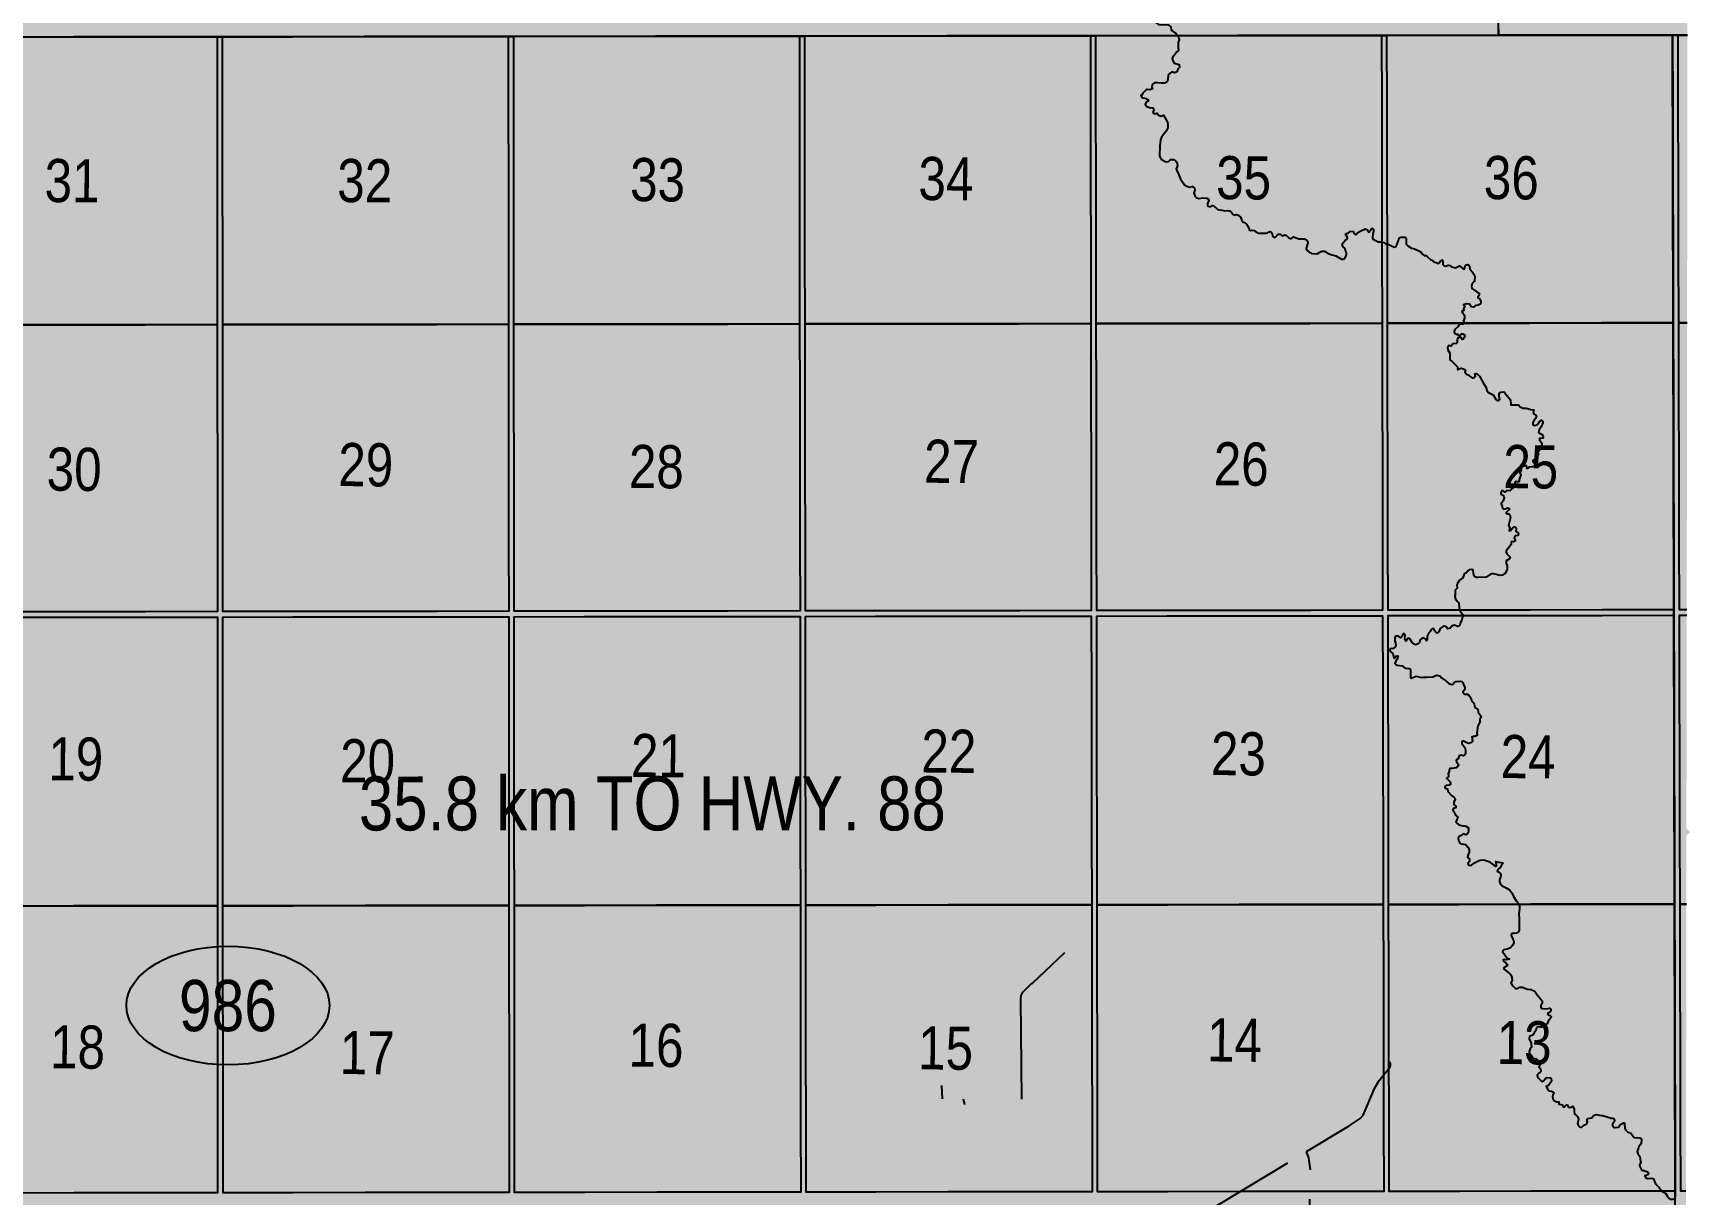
# Model space of a CAD drawing. Extents: x 570482 to 581403, y 6264409 to 6273171.
# Drawn here: x 570864.8 to 571172.3, y 6270563.6 to 6270778.9 of the extents above; entities that cross this region are included whole.
import ezdxf
from ezdxf.enums import TextEntityAlignment as Align

# ---------------------------------------------------------------- set-up
doc = ezdxf.new("R2010")
doc.units = 0
doc.header["$LTSCALE"] = 5
doc.linetypes.add('DASHED2', pattern=[9.525, 6.35, -3.175])
for name, color, linetype in [('P-WORKAREA', 113, 'Continuous'), ('RoadSeg', 57, 'DASHED2'), ('ROUTE-MAP-HWY', 2, 'Continuous'), ('ROUTE-MAP-LABELS', 210, 'Continuous'), ('T-WATER', 160, 'Continuous'), ('Townships', 57, 'Continuous')]:
    doc.layers.add(name, color=color, linetype=linetype)
doc.layers.add('ROUTE-MAP-BACKGROUND-H', color=7, linetype='Continuous', true_color=0xf0ebff)
doc.layers.add('Sections', color=7, linetype='Continuous', true_color=0x13f661)
doc.styles.add('120', font='ARIALN.TTF', dxfattribs={"height": 13})
doc.styles.add('80', font='ARIALN.TTF', dxfattribs={"height": 10})
doc.styles.add('80A', font='ARIALN.TTF', dxfattribs={"height": 10})

# ---------------------------------------------------------------- blocks, each defined once
blk = doc.blocks.new('hwy_sec')
h = blk.add_hatch(color=255)
edge = h.paths.add_edge_path()
edge.add_ellipse((-0.7, -0.79), major_axis=(18.84, 0), ratio=0.584608, start_angle=0, end_angle=360)
at = {"color": 3}
blk.add_ellipse((-0.7, -0.79), major_axis=(18.84, 0), ratio=0.584608, dxfattribs=at)
at = {"color": 240, "style": '80A'}
blk.add_attdef('SEC', text='', height=9.5, dxfattribs=at).set_placement((-0.7, -0.79), align=Align.MIDDLE_CENTER)
blk = doc.blocks.new('*U90')
h = blk.add_hatch(color=255)
edge = h.paths.add_edge_path()
edge.add_line((-51.5, -11.5), (51.5, -11.5))
edge.add_arc((51.5, -5.5), 6, 270, 360)
edge.add_line((57.5, -5.5), (57.5, 4))
edge.add_arc((51.5, 4), 6, 0, 90)
edge.add_line((51.5, 10), (-51.5, 10))
edge.add_arc((-51.5, 4), 6, 90, 180)
edge.add_line((-57.5, 4), (-57.5, -5.5))
edge.add_arc((-51.5, -5.5), 6, 180, 270)
at = {"color": 210, "flags": 128}
blk.add_lwpolyline([(-51.5, -11.5, 3, 3, 0), (51.5, -11.5, 3, 3, 0.414214), (57.5, -5.5, 3, 3, 0), (57.5, 4, 3, 0, 0.414214), (51.5, 10, 0, 0, 0), (-51.5, 10, 0, 0, 0.414214), (-57.5, 4, 0, 0, 0), (-57.5, -5.5, 0, 3, 0.414214)], format="xyseb", close=True, dxfattribs=at)
for points in [[(-147.96, -37.84, 0, 7.5, 0), (0, 0, 0, 0, 0)], [(180.7, -3.33, 0, 7.5, 0), (0, 0, 0, 0, 0)]]:
    blk.add_lwpolyline(points, format="xyseb", dxfattribs=at)
at = {"color": 210, "style": '80'}
blk.add_attdef('ENTER_TEXT_001', (-35.99, -5), '', height=10, dxfattribs=at)

msp = doc.modelspace()

# ---------------------------------------------------------------- hatches: boundary and pattern name
at = {"layer": 'ROUTE-MAP-BACKGROUND-H'}
h = msp.add_hatch(color=256, dxfattribs=at)
h.dxf.hatch_style = 1
h.paths.add_polyline_path([(571171.112, 6270453.937), (571171.532, 6270781.165), (571139.113, 6270781.063), (571139.013, 6270832.812), (571138.478, 6271104.55), (570482.402, 6271104.607), (570481.546, 6270777.122), (570519.672, 6270776.969), (570518.91, 6270453.936), (570899.088, 6270453.629), (571061.346, 6270453.809)])

# ---------------------------------------------------------------- linework, layer by layer
at = {"layer": 'RoadSeg'}
for p, q in [((571033.409, 6270581.331), (571033.286, 6270583.837)), ((571037.588, 6270580.241), (571037.321, 6270581.328)), ((571070.229, 6270553.128), (571100.875, 6270571.603))]:
    msp.add_line(p, q, dxfattribs=at)
for points in [[(571048.12, 6270581.312), (571047.921, 6270599.908), (571048.03, 6270600.538), (571048.306, 6270601.099), (571049.896, 6270602.737), (571050.096, 6270602.768), (571056.078, 6270608.495)], [(571100.875, 6270571.603), (571108.838, 6270576.367), (571110.823, 6270577.699), (571111.433, 6270578.355), (571113.544, 6270583.412), (571114.397, 6270584.729), (571116.435, 6270587.292), (571116.542, 6270587.756), (571116.312, 6270588.303)], [(571101.121, 6270531.002), (571101.619, 6270568.197), (571101.355, 6270570.397), (571100.875, 6270571.603)]]:
    msp.add_lwpolyline(points, dxfattribs=at)
at = {"layer": 'ROUTE-MAP-HWY', "const_width": 1.998}
for points in [[(571116.312, 6270588.303), (571139.203, 6270603.367), (571139.552, 6270603.597), (571145.903, 6270607.778), (571146.764, 6270608.385), (571147.573, 6270608.972), (571148.452, 6270609.632), (571149.206, 6270610.214), (571150.056, 6270610.887), (571150.803, 6270611.497), (571151.578, 6270612.153), (571152.336, 6270612.815), (571153.052, 6270613.459), (571153.814, 6270614.163), (571154.591, 6270614.903), (571155.307, 6270615.605), (571155.981, 6270616.271), (571171.34, 6270631.504)], [(570819.351, 6270593.362), (570950.308, 6270600.493), (570951.406, 6270600.537), (570952.544, 6270600.561), (570953.724, 6270600.565), (570954.781, 6270600.556), (570955.887, 6270600.531), (570956.957, 6270600.486), (570958.119, 6270600.413), (570959.324, 6270600.319), (570960.512, 6270600.204), (570961.773, 6270600.06), (570963.024, 6270599.893), (570964.345, 6270599.685), (570965.818, 6270599.409), (570967.088, 6270599.146), (570968.247, 6270598.886), (570969.442, 6270598.598), (570970.481, 6270598.331), (570971.746, 6270597.981), (570972.875, 6270597.645), (570974.121, 6270597.249), (570975.299, 6270596.855), (570976.562, 6270596.402), (571006.874, 6270585.3), (571007.808, 6270584.97), (571008.602, 6270584.701), (571009.353, 6270584.456), (571010.229, 6270584.183), (571011.201, 6270583.896), (571012.286, 6270583.598), (571013.368, 6270583.318), (571014.407, 6270583.069), (571015.4, 6270582.848), (571016.401, 6270582.639), (571017.572, 6270582.411), (571018.736, 6270582.211), (571019.89, 6270582.034), (571020.966, 6270581.888), (571021.978, 6270581.765), (571022.956, 6270581.661), (571024.026, 6270581.564), (571025.124, 6270581.481), (571026.327, 6270581.413), (571027.483, 6270581.37), (571028.635, 6270581.345), (571033.409, 6270581.331)], [(571033.409, 6270581.331), (571037.321, 6270581.328), (571048.12, 6270581.312), (571094.195, 6270581.248), (571095.283, 6270581.283), (571096.268, 6270581.336), (571097.252, 6270581.413), (571098.252, 6270581.515), (571099.228, 6270581.64), (571100.192, 6270581.787), (571101.157, 6270581.958), (571102.062, 6270582.14), (571102.847, 6270582.318), (571103.757, 6270582.544), (571104.605, 6270582.777), (571105.41, 6270583.018), (571106.133, 6270583.248), (571106.86, 6270583.494), (571107.633, 6270583.772), (571108.397, 6270584.068), (571109.142, 6270584.376), (571109.901, 6270584.71), (571110.638, 6270585.052), (571111.338, 6270585.394), (571112.161, 6270585.814), (571112.89, 6270586.204), (571113.593, 6270586.598), (571114.237, 6270586.977), (571114.855, 6270587.358), (571116.312, 6270588.303)]]:
    msp.add_lwpolyline(points, dxfattribs=at)
at = {"layer": 'Sections', "color": 8}
for points in [[(570858.993, 6270724.802), (570845.999, 6270724.786), (570845.999, 6270738.167), (570845.998, 6270751.548), (570845.998, 6270764.843), (570845.999, 6270778.138), (570858.987, 6270778.154), (570872.31, 6270778.169), (570885.633, 6270778.185), (570898.956, 6270778.201), (570898.961, 6270764.905), (570898.966, 6270751.61), (570898.971, 6270738.229), (570898.977, 6270724.848), (570885.649, 6270724.833), (570872.321, 6270724.817)], [(570912.974, 6270724.864), (570899.98, 6270724.849), (570899.975, 6270738.23), (570899.969, 6270751.611), (570899.964, 6270764.907), (570899.959, 6270778.202), (570912.948, 6270778.217), (570926.271, 6270778.233), (570939.594, 6270778.248), (570952.917, 6270778.264), (570952.927, 6270764.969), (570952.937, 6270751.673), (570952.947, 6270738.292), (570952.958, 6270724.911), (570939.63, 6270724.895), (570926.302, 6270724.88)], [(570966.955, 6270724.927), (570953.962, 6270724.912), (570953.951, 6270738.293), (570953.94, 6270751.674), (570953.93, 6270764.97), (570953.921, 6270778.265), (570966.909, 6270778.281), (570980.232, 6270778.296), (570993.557, 6270778.312), (571006.881, 6270778.328), (571006.896, 6270765.033), (571006.911, 6270751.737), (571006.927, 6270738.356), (571006.942, 6270724.975), (570993.613, 6270724.959), (570980.284, 6270724.943)], [(571020.941, 6270724.991), (571007.946, 6270724.976), (571007.93, 6270738.357), (571007.914, 6270751.738), (571007.899, 6270765.034), (571007.884, 6270778.329), (571020.874, 6270778.345), (571034.198, 6270778.361), (571047.523, 6270778.377), (571060.847, 6270778.393), (571060.867, 6270765.097), (571060.887, 6270751.802), (571060.908, 6270738.42), (571060.929, 6270725.039), (571047.599, 6270725.023), (571034.27, 6270725.007)], [(571074.927, 6270725.055), (571061.933, 6270725.04), (571061.912, 6270738.421), (571061.891, 6270751.803), (571061.871, 6270765.098), (571061.851, 6270778.394), (571074.84, 6270778.409), (571088.165, 6270778.425), (571101.489, 6270778.441), (571114.814, 6270778.457), (571114.839, 6270765.162), (571114.864, 6270751.866), (571114.89, 6270738.485), (571114.916, 6270725.103), (571101.586, 6270725.087), (571088.257, 6270725.071)], [(571128.914, 6270725.119), (571115.919, 6270725.104), (571115.894, 6270738.486), (571115.868, 6270751.867), (571115.843, 6270765.163), (571115.817, 6270778.458), (571128.807, 6270778.472), (571142.132, 6270778.485), (571155.456, 6270778.499), (571168.781, 6270778.512), (571168.811, 6270765.221), (571168.842, 6270751.929), (571168.872, 6270738.548), (571168.903, 6270725.166), (571155.573, 6270725.151), (571142.244, 6270725.135)], [(570859, 6270671.613), (570846.002, 6270671.598), (570846.001, 6270684.644), (570846.001, 6270698.025), (570846, 6270711.406), (570845.999, 6270724.786), (570858.993, 6270724.802), (570872.321, 6270724.817), (570885.649, 6270724.833), (570898.977, 6270724.848), (570898.983, 6270711.467), (570898.988, 6270698.086), (570898.994, 6270684.705), (570898.999, 6270671.659), (570885.666, 6270671.644), (570872.333, 6270671.628)], [(570913.001, 6270671.675), (570900.003, 6270671.66), (570899.998, 6270684.707), (570899.992, 6270698.088), (570899.986, 6270711.468), (570899.98, 6270724.849), (570912.974, 6270724.864), (570926.302, 6270724.88), (570939.63, 6270724.895), (570952.958, 6270724.911), (570952.969, 6270711.53), (570952.98, 6270698.149), (570952.991, 6270684.768), (570953.001, 6270671.721), (570939.668, 6270671.706), (570926.335, 6270671.691)], [(570967.003, 6270671.738), (570954.005, 6270671.723), (570953.994, 6270684.769), (570953.983, 6270698.15), (570953.973, 6270711.531), (570953.962, 6270724.912), (570966.955, 6270724.927), (570980.284, 6270724.943), (570993.613, 6270724.959), (571006.942, 6270724.975), (571006.958, 6270711.593), (571006.974, 6270698.212), (571006.99, 6270684.831), (571007.005, 6270671.784), (570993.671, 6270671.769), (570980.337, 6270671.753)], [(571021.009, 6270671.801), (571008.009, 6270671.786), (571007.994, 6270684.832), (571007.978, 6270698.213), (571007.962, 6270711.595), (571007.946, 6270724.976), (571020.941, 6270724.991), (571034.27, 6270725.007), (571047.599, 6270725.023), (571060.929, 6270725.039), (571060.95, 6270711.657), (571060.97, 6270698.276), (571060.991, 6270684.894), (571061.011, 6270671.848), (571047.677, 6270671.832), (571034.343, 6270671.816)], [(571075.015, 6270671.864), (571062.015, 6270671.849), (571061.995, 6270684.896), (571061.974, 6270698.277), (571061.953, 6270711.659), (571061.933, 6270725.04), (571074.927, 6270725.055), (571088.257, 6270725.071), (571101.586, 6270725.087), (571114.916, 6270725.103), (571114.941, 6270711.721), (571114.967, 6270698.34), (571114.993, 6270684.958), (571115.018, 6270671.911), (571101.684, 6270671.895), (571088.349, 6270671.88)], [(571129.021, 6270671.927), (571116.022, 6270671.912), (571115.997, 6270684.959), (571115.971, 6270698.341), (571115.945, 6270711.722), (571115.919, 6270725.104), (571128.914, 6270725.119), (571142.244, 6270725.135), (571155.573, 6270725.151), (571168.903, 6270725.166), (571168.934, 6270711.785), (571168.965, 6270698.403), (571168.996, 6270685.021), (571169.025, 6270671.975), (571155.691, 6270671.959), (571142.356, 6270671.943)], [(570859.007, 6270617.086), (570846.004, 6270617.071), (570846.003, 6270630.452), (570846.003, 6270643.833), (570846.002, 6270657.214), (570846.002, 6270670.594), (570859, 6270670.609), (570872.333, 6270670.625), (570885.667, 6270670.64), (570899, 6270670.656), (570899.005, 6270657.275), (570899.011, 6270643.894), (570899.017, 6270630.513), (570899.022, 6270617.132), (570885.684, 6270617.117), (570872.346, 6270617.101)], [(570913.029, 6270617.148), (570900.026, 6270617.133), (570900.02, 6270630.514), (570900.015, 6270643.895), (570900.009, 6270657.276), (570900.003, 6270670.657), (570913.002, 6270670.672), (570926.335, 6270670.687), (570939.669, 6270670.703), (570953.002, 6270670.718), (570953.013, 6270657.337), (570953.023, 6270643.956), (570953.034, 6270630.575), (570953.045, 6270617.194), (570939.706, 6270617.179), (570926.368, 6270617.163)], [(570967.052, 6270617.21), (570954.048, 6270617.195), (570954.038, 6270630.576), (570954.027, 6270643.957), (570954.016, 6270657.338), (570954.006, 6270670.719), (570967.004, 6270670.734), (570980.338, 6270670.75), (570993.672, 6270670.765), (571007.006, 6270670.781), (571007.022, 6270657.4), (571007.038, 6270644.018), (571007.054, 6270630.637), (571007.069, 6270617.256), (570993.73, 6270617.241), (570980.391, 6270617.225)], [(571021.078, 6270617.272), (571008.073, 6270617.257), (571008.057, 6270630.638), (571008.042, 6270644.02), (571008.026, 6270657.401), (571008.01, 6270670.782), (571021.01, 6270670.797), (571034.344, 6270670.813), (571047.679, 6270670.828), (571061.013, 6270670.844), (571061.034, 6270657.463), (571061.054, 6270644.081), (571061.075, 6270630.7), (571061.096, 6270617.318), (571047.756, 6270617.303), (571034.417, 6270617.288)], [(571075.104, 6270617.335), (571062.1, 6270617.32), (571062.079, 6270630.701), (571062.058, 6270644.082), (571062.037, 6270657.464), (571062.017, 6270670.845), (571075.016, 6270670.86), (571088.351, 6270670.876), (571101.685, 6270670.892), (571115.02, 6270670.907), (571115.046, 6270657.526), (571115.071, 6270644.144), (571115.097, 6270630.762), (571115.123, 6270617.381), (571101.783, 6270617.365), (571088.444, 6270617.35)], [(571129.131, 6270617.397), (571116.126, 6270617.382), (571116.101, 6270630.764), (571116.075, 6270644.145), (571116.049, 6270657.527), (571116.024, 6270670.909), (571129.023, 6270670.924), (571142.358, 6270670.94), (571155.693, 6270670.955), (571169.028, 6270670.971), (571169.058, 6270657.59), (571169.089, 6270644.208), (571169.12, 6270630.827), (571169.15, 6270617.445), (571155.811, 6270617.429), (571142.471, 6270617.413)], [(570859.014, 6270563.898), (570846.005, 6270563.883), (570846.005, 6270576.929), (570846.004, 6270590.31), (570846.004, 6270603.691), (570846.004, 6270617.071), (570859.007, 6270617.086), (570872.346, 6270617.101), (570885.684, 6270617.117), (570899.022, 6270617.132), (570899.028, 6270603.751), (570899.033, 6270590.37), (570899.039, 6270576.989), (570899.044, 6270563.943), (570885.701, 6270563.928), (570872.357, 6270563.913)], [(570913.056, 6270563.959), (570900.048, 6270563.944), (570900.042, 6270576.99), (570900.037, 6270590.371), (570900.031, 6270603.752), (570900.026, 6270617.133), (570913.029, 6270617.148), (570926.368, 6270617.163), (570939.706, 6270617.179), (570953.045, 6270617.194), (570953.055, 6270603.813), (570953.066, 6270590.432), (570953.077, 6270577.051), (570953.087, 6270564.004), (570939.743, 6270563.989), (570926.4, 6270563.974)], [(570967.099, 6270564.02), (570954.09, 6270564.005), (570954.08, 6270577.052), (570954.07, 6270590.433), (570954.059, 6270603.814), (570954.048, 6270617.195), (570967.052, 6270617.21), (570980.391, 6270617.225), (570993.73, 6270617.241), (571007.069, 6270617.256), (571007.085, 6270603.875), (571007.101, 6270590.494), (571007.116, 6270577.112), (571007.132, 6270564.066), (570993.787, 6270564.051), (570980.443, 6270564.035)], [(571021.145, 6270564.082), (571008.135, 6270564.067), (571008.12, 6270577.113), (571008.104, 6270590.495), (571008.089, 6270603.876), (571008.073, 6270617.257), (571021.078, 6270617.272), (571034.417, 6270617.288), (571047.756, 6270617.303), (571061.096, 6270617.318), (571061.116, 6270603.937), (571061.137, 6270590.556), (571061.158, 6270577.174), (571061.178, 6270564.127), (571047.833, 6270564.112), (571034.489, 6270564.097)], [(571075.191, 6270564.143), (571062.181, 6270564.128), (571062.161, 6270577.175), (571062.141, 6270590.557), (571062.12, 6270603.938), (571062.1, 6270617.32), (571075.104, 6270617.335), (571088.444, 6270617.35), (571101.783, 6270617.365), (571115.123, 6270617.381), (571115.148, 6270603.999), (571115.174, 6270590.617), (571115.199, 6270577.236), (571115.224, 6270564.189), (571101.88, 6270564.174), (571088.535, 6270564.158)], [(571129.238, 6270564.205), (571116.228, 6270564.19), (571116.203, 6270577.237), (571116.177, 6270590.619), (571116.152, 6270604), (571116.126, 6270617.382), (571129.131, 6270617.397), (571142.471, 6270617.413), (571155.811, 6270617.429), (571169.15, 6270617.445), (571169.181, 6270604.064), (571169.212, 6270590.682), (571169.242, 6270577.3), (571169.272, 6270564.254), (571155.927, 6270564.238), (571142.582, 6270564.221)]]:
    msp.add_lwpolyline(points, close=True, dxfattribs=at)
for points in [[(571171.46, 6270725.175), (571169.907, 6270725.17), (571169.876, 6270738.551), (571169.845, 6270751.933), (571169.815, 6270765.224), (571169.785, 6270778.516), (571171.529, 6270778.522)], [(571171.392, 6270671.983), (571170.029, 6270671.978), (571169.999, 6270685.025), (571169.968, 6270698.407), (571169.938, 6270711.788), (571169.907, 6270725.17), (571171.46, 6270725.175)], [(571171.322, 6270617.453), (571170.154, 6270617.449), (571170.124, 6270630.83), (571170.093, 6270644.212), (571170.062, 6270657.593), (571170.031, 6270670.975), (571171.39, 6270670.979)], [(571171.253, 6270564.261), (571170.276, 6270564.257), (571170.246, 6270577.304), (571170.215, 6270590.686), (571170.185, 6270604.067), (571170.154, 6270617.449), (571171.322, 6270617.453)]]:
    msp.add_lwpolyline(points, dxfattribs=at)
at = {"layer": 'T-WATER', "linetype": 'Continuous'}
for points in [[(571071.291, 6270786.442), (571071.085, 6270786.014), (571070.976, 6270785.417), (571070.736, 6270784.989), (571070.126, 6270784.267), (571069.951, 6270783.738), (571069.976, 6270783.206), (571070.764, 6270782.628), (571071.364, 6270782.685), (571071.961, 6270782.609), (571073.009, 6270781.628), (571073.202, 6270781.226), (571073.062, 6270780.762), (571073.456, 6270780.49), (571075.283, 6270780.394), (571075.743, 6270780.055), (571075.834, 6270779.521), (571075.967, 6270779.385), (571076.161, 6270779.183), (571076.59, 6270778.944), (571076.916, 6270778.573), (571077.02, 6270778.412)], [(571077.02, 6270778.412), (571077.176, 6270778.17), (571077.3, 6270777.636), (571077.126, 6270777.14), (571077.111, 6270776.209), (571077.169, 6270775.677), (571076.831, 6270775.35), (571076.525, 6270774.956), (571076.188, 6270774.628), (571075.981, 6270774.166), (571076.107, 6270773.732), (571076.399, 6270773.329), (571077.293, 6270773.048), (571077.384, 6270772.515), (571077.079, 6270772.187), (571076.839, 6270771.726), (571076.403, 6270771.5), (571075.907, 6270771.674), (571075.537, 6270771.381), (571075.265, 6270771.02), (571075.221, 6270770.355), (571075.047, 6270769.86), (571074.611, 6270769.601), (571073.979, 6270769.611), (571073.349, 6270769.687), (571072.717, 6270769.664), (571072.347, 6270769.404), (571072.206, 6270768.941), (571072.366, 6270768.54), (571071.865, 6270768.381), (571071.367, 6270768.456), (571071.234, 6270768.425), (571070.558, 6270767.771), (571070.319, 6270767.342), (571070.218, 6270767.311), (571070.411, 6270766.875), (571071.008, 6270766.833), (571071.47, 6270766.592), (571071.631, 6270766.291), (571071.163, 6270766.099), (571070.989, 6270765.636), (571071.316, 6270765.265), (571071.778, 6270765.091), (571072.443, 6270765.048), (571072.57, 6270764.68), (571072.429, 6270764.183), (571072.46, 6270764.083), (571072.757, 6270763.912), (571073.192, 6270764.071), (571073.451, 6270763.668), (571073.914, 6270763.495), (571074.415, 6270763.686), (571074.641, 6270763.25), (571075.126, 6270762.378), (571075.184, 6270761.879), (571075.175, 6270761.314), (571074.9, 6270760.72), (571074.017, 6270759.57), (571073.81, 6270759.108), (571073.725, 6270757.979), (571073.661, 6270756.052), (571073.951, 6270755.515), (571074.808, 6270755.036), (571075.308, 6270755.095), (571075.712, 6270755.454), (571076.344, 6270755.444), (571076.705, 6270755.139), (571076.93, 6270754.703), (571076.989, 6270754.203), (571076.716, 6270753.809), (571076.875, 6270753.341), (571077.134, 6270752.904), (571077.485, 6270751.968), (571077.56, 6270751.822), (571077.71, 6270751.532), (571078.296, 6270750.758), (571078.725, 6270750.518), (571079.221, 6270750.344), (571079.754, 6270750.435), (571080.148, 6270750.13), (571080.209, 6270749.763), (571080.035, 6270749.301), (571080.285, 6270748.568), (571080.509, 6270748.365), (571080.939, 6270748.225), (571081.773, 6270748.378), (571082.437, 6270748.301), (571082.601, 6270748.198), (571082.796, 6270747.929), (571082.827, 6270747.763), (571082.554, 6270747.335)], [(571082.554, 6270747.335), (571082.549, 6270747.019), (571082.679, 6270746.801), (571083.076, 6270746.695), (571083.479, 6270746.954), (571083.71, 6270746.851), (571084.464, 6270746.207), (571085.193, 6270746.062), (571085.756, 6270745.92), (571086.257, 6270746.012), (571086.621, 6270745.94), (571087.015, 6270745.601), (571087.308, 6270745.264), (571087.473, 6270745.128), (571087.94, 6270745.254), (571088.223, 6270745.154), (571088.238, 6270745.149), (571088.729, 6270744.676), (571088.855, 6270744.242), (571089.081, 6270743.872), (571089.544, 6270743.699), (571089.773, 6270743.462), (571090.258, 6270742.623), (571090.288, 6270742.424), (571090.519, 6270742.32), (571090.786, 6270742.349), (571091.184, 6270742.276), (571091.775, 6270741.868), (571092.04, 6270741.797), (571093.37, 6270741.776), (571093.704, 6270741.87), (571093.872, 6270742), (571094.239, 6270742.094), (571094.436, 6270741.925), (571094.533, 6270741.724), (571094.624, 6270741.224), (571094.952, 6270740.952), (571095.187, 6270741.048), (571095.662, 6270741.639), (571096.061, 6270741.633), (571096.421, 6270741.328), (571096.889, 6270741.486), (571097.187, 6270741.382), (571097.645, 6270740.909), (571097.909, 6270740.805), (571098.142, 6270740.835), (571098.513, 6270741.128), (571099.471, 6270740.747), (571100.534, 6270740.73), (571100.897, 6270740.558), (571101.028, 6270740.389), (571101.123, 6270740.122), (571101.12, 6270739.923), (571101.016, 6270739.658), (571100.838, 6270738.93), (571100.966, 6270738.628), (571101.327, 6270738.323), (571101.954, 6270738.014), (571102.851, 6270737.967), (571103.354, 6270738.258), (571103.757, 6270738.484), (571104.255, 6270738.443), (571104.913, 6270738.033), (571105.112, 6270737.997), (571105.573, 6270737.757), (571106.368, 6270737.578), (571107.389, 6270736.963), (571107.688, 6270736.958), (571107.956, 6270737.053), (571108.195, 6270737.449), (571108.336, 6270737.945), (571108.275, 6270738.278), (571107.987, 6270739.014), (571107.66, 6270739.352), (571107.501, 6270739.787), (571107.671, 6270739.984), (571108.112, 6270740.542), (571108.38, 6270740.704), (571108.482, 6270740.835), (571108.42, 6270741.102), (571108.129, 6270741.638), (571108.331, 6270741.768), (571108.598, 6270741.83), (571108.968, 6270742.124), (571109.501, 6270742.148), (571109.76, 6270741.745), (571110.023, 6270741.575), (571110.123, 6270741.573), (571110.428, 6270741.934), (571111.099, 6270742.322), (571111.299, 6270742.352)], [(571111.299, 6270742.352), (571111.768, 6270742.577), (571112.033, 6270742.507), (571112.23, 6270742.337), (571112.49, 6270741.967), (571112.933, 6270742.625), (571113.067, 6270742.723), (571113.264, 6270742.553), (571113.327, 6270742.353), (571113.323, 6270742.087), (571113.218, 6270741.756), (571113.17, 6270740.859), (571113.267, 6270740.658), (571113.563, 6270740.487), (571113.762, 6270740.451), (571114.19, 6270740.178), (571114.689, 6270740.17), (571114.887, 6270740.13), (571115.219, 6270740.062), (571115.646, 6270739.756), (571115.892, 6270739.719), (571116.144, 6270739.681), (571117.167, 6270739.233), (571117.435, 6270739.328), (571117.603, 6270739.492), (571117.741, 6270739.755), (571117.777, 6270739.954), (571117.985, 6270740.45), (571118.092, 6270740.947), (571118.394, 6270741.075), (571119.225, 6270741.061), (571119.323, 6270740.993), (571119.385, 6270740.726), (571119.403, 6270739.762), (571119.697, 6270739.425), (571120.389, 6270739.015), (571120.919, 6270738.907), (571121.612, 6270738.596), (571122.074, 6270738.356), (571122.333, 6270737.953), (571122.728, 6270737.681), (571123.026, 6270737.643), (571123.224, 6270737.54), (571123.322, 6270737.405), (571123.879, 6270736.931), (571124.341, 6270736.724), (571124.472, 6270736.556), (571125.164, 6270736.212), (571125.363, 6270736.176), (571125.599, 6270736.338), (571125.701, 6270736.536), (571125.938, 6270736.765), (571126.105, 6270736.829), (571126.201, 6270736.594), (571126.191, 6270735.963), (571126.453, 6270735.726), (571126.685, 6270735.689), (571127.154, 6270735.881), (571127.452, 6270735.81), (571127.781, 6270735.572), (571128.542, 6270735.36), (571129.279, 6270735.747), (571130.001, 6270735.137), (571130.201, 6270735.167), (571130.31, 6270735.764), (571130.546, 6270735.959), (571130.746, 6270735.989), (571130.977, 6270735.853), (571131.107, 6270735.685), (571131.198, 6270735.118), (571131.687, 6270734.545), (571132.077, 6270734.007), (571132.14, 6270733.74), (571132.062, 6270733.043), (571131.959, 6270732.812), (571131.62, 6270732.452), (571131.479, 6270731.922), (571131.541, 6270731.655), (571131.671, 6270731.453), (571132.46, 6270730.909), (571132.922, 6270730.702), (571132.916, 6270730.336), (571132.713, 6270730.107), (571132.644, 6270729.942), (571132.807, 6270729.74), (571133.004, 6270729.604), (571133.23, 6270729.201), (571133.225, 6270728.902), (571133.122, 6270728.638), (571132.753, 6270728.477), (571132.22, 6270728.419)], [(571132.22, 6270728.419), (571131.883, 6270728.092), (571131.584, 6270728.13), (571131.387, 6270728.266), (571131.127, 6270728.636), (571130.629, 6270728.711), (571130.027, 6270728.488), (571130.253, 6270728.085), (571129.983, 6270727.79), (571130.077, 6270727.456), (571129.675, 6270727.263), (571129.87, 6270726.961), (571130.197, 6270726.623), (571130.188, 6270726.058), (571130.013, 6270725.562), (571130.116, 6270725.121), (571130.138, 6270725.029), (571129.903, 6270724.933), (571129.204, 6270724.877), (571128.965, 6270724.449), (571128.424, 6270723.926), (571128.322, 6270723.761), (571128.284, 6270723.463), (571128.347, 6270723.262), (571128.61, 6270723.058), (571128.843, 6270723.055), (571129.304, 6270722.781), (571129.609, 6270723.142), (571129.908, 6270723.137), (571130.105, 6270723.001), (571130.234, 6270722.733), (571130.197, 6270722.501), (571129.925, 6270722.14), (571129.758, 6270722.076), (571129.498, 6270722.479), (571129.199, 6270722.484), (571128.998, 6270722.387), (571128.86, 6270722.09), (571128.819, 6270721.559), (571128.716, 6270721.361), (571128.049, 6270721.272), (571127.744, 6270720.878), (571127.247, 6270720.986), (571127.077, 6270720.756), (571127.073, 6270720.523), (571127.134, 6270720.19), (571127.49, 6270719.552), (571127.503, 6270718.322), (571127.699, 6270718.12), (571127.93, 6270718.016), (571128.911, 6270717.003), (571128.906, 6270716.637), (571129.003, 6270716.47), (571129.373, 6270716.73), (571129.639, 6270716.759), (571130.267, 6270716.516), (571130.365, 6270716.415), (571130.259, 6270716.017), (571130.388, 6270715.783), (571130.552, 6270715.647), (571131.015, 6270715.473), (571131.244, 6270715.237), (571131.639, 6270714.998), (571131.805, 6270714.995), (571132.072, 6270715.091), (571132.208, 6270715.255), (571132.083, 6270715.722), (571132.35, 6270715.784), (571132.581, 6270715.681), (571132.974, 6270715.309), (571133.685, 6270714.034), (571134.237, 6270713.227), (571134.265, 6270712.911), (571134.361, 6270712.66), (571134.654, 6270712.29), (571135.511, 6270711.811), (571135.996, 6270710.972), (571136.226, 6270710.802), (571136.458, 6270710.765), (571136.728, 6270710.993), (571136.602, 6270711.461), (571136.611, 6270711.992), (571136.748, 6270712.256), (571136.949, 6270712.353), (571137.448, 6270712.378), (571137.678, 6270712.208), (571137.808, 6270712.006), (571138.721, 6270710.895), (571138.773, 6270709.996), (571139.271, 6270709.988), (571140.235, 6270709.973)], [(571140.235, 6270709.973), (571140.529, 6270709.602), (571140.991, 6270709.396), (571141.655, 6270709.385), (571142.277, 6270709.166), (571142.449, 6270709.106), (571143.047, 6270709.063), (571142.939, 6270708.566), (571143.1, 6270708.265), (571143.462, 6270708.026), (571143.527, 6270707.925), (571143.42, 6270707.495), (571143.115, 6270707.134), (571142.842, 6270706.706), (571142.838, 6270706.407), (571142.901, 6270706.24), (571143.166, 6270706.169), (571143.4, 6270706.199), (571143.802, 6270706.392), (571143.937, 6270706.522), (571144.176, 6270706.951), (571144.445, 6270707.113), (571144.611, 6270707.11), (571144.707, 6270706.876), (571144.704, 6270706.676), (571144.426, 6270705.916), (571144.018, 6270705.358), (571143.943, 6270704.86), (571144.14, 6270704.691), (571144.372, 6270704.62), (571144.635, 6270704.45), (571144.732, 6270704.315), (571144.761, 6270704.016), (571144.691, 6270703.817), (571144.091, 6270703.727), (571144.12, 6270703.461), (571144.478, 6270702.99), (571144.54, 6270702.723), (571144.36, 6270701.828), (571144.023, 6270701.534), (571143.784, 6270701.139), (571143.91, 6270700.705), (571143.506, 6270700.446), (571143.765, 6270700.009), (571143.531, 6270699.88), (571143.264, 6270699.851), (571142.996, 6270699.722), (571142.894, 6270699.558), (571142.99, 6270699.323), (571143.153, 6270699.121), (571143.248, 6270698.821), (571143.244, 6270698.621), (571142.777, 6270698.496), (571142.3, 6270698.42), (571142.21, 6270698.405), (571142.151, 6270698.372), (571141.808, 6270698.179), (571141.772, 6270698.371), (571141.716, 6270698.679), (571141.45, 6270698.683), (571141.25, 6270698.62), (571140.95, 6270698.625), (571140.716, 6270698.529), (571140.674, 6270698.37), (571140.645, 6270698.264), (571140.673, 6270697.898), (571140.466, 6270697.436), (571140.658, 6270696.967), (571140.346, 6270696.174), (571140.34, 6270695.842), (571140.272, 6270695.71), (571140.006, 6270695.715), (571139.675, 6270695.786), (571139.538, 6270695.556), (571139.536, 6270695.423), (571139.728, 6270694.954), (571138.954, 6270694.402), (571138.65, 6270694.074), (571138.051, 6270694.084), (571137.681, 6270693.79), (571137.32, 6270694.095), (571137.085, 6270693.966), (571136.983, 6270693.835), (571136.945, 6270693.536), (571137.042, 6270693.335), (571137.47, 6270693.062), (571137.532, 6270692.795), (571137.356, 6270692.167), (571137.014, 6270691.607), (571137.207, 6270691.172), (571137.234, 6270690.839)], [(571137.234, 6270690.839), (571137.398, 6270690.67), (571137.764, 6270690.697), (571138.199, 6270690.89), (571138.496, 6270690.752), (571138.56, 6270690.585), (571137.954, 6270690.096), (571137.918, 6270689.93), (571138.149, 6270689.794), (571138.414, 6270689.756), (571138.611, 6270689.587), (571138.703, 6270689.12), (571138.38, 6270687.629), (571138.605, 6270687.193), (571138.497, 6270686.63), (571138.73, 6270686.692), (571139.137, 6270687.185), (571139.406, 6270687.38), (571139.671, 6270687.309), (571139.8, 6270687.041), (571139.693, 6270686.577), (571140.12, 6270686.304), (571140.215, 6270686.004), (571140.112, 6270685.773), (571139.612, 6270685.681), (571139.374, 6270685.352), (571139.633, 6270684.949), (571139.495, 6270684.652), (571139.228, 6270684.59), (571138.93, 6270684.628), (571138.826, 6270684.397), (571138.822, 6270684.098), (571138.244, 6270683.309), (571137.939, 6270682.949), (571137.934, 6270682.683), (571138.029, 6270682.382), (571138.585, 6270681.808), (571138.65, 6270681.674), (571138.513, 6270681.443), (571137.908, 6270681.054), (571137.901, 6270680.589), (571138.126, 6270680.153), (571138.117, 6270679.571), (571138.046, 6270679.29), (571137.67, 6270678.664), (571137.234, 6270678.405), (571136.734, 6270678.347), (571136.106, 6270678.556), (571135.576, 6270678.665), (571135.277, 6270678.669), (571135.009, 6270678.574), (571134.203, 6270678.055), (571132.673, 6270678.013), (571132.406, 6270677.984), (571132.142, 6270678.088), (571132.012, 6270678.256), (571131.887, 6270678.757), (571131.83, 6270679.356), (571131.566, 6270679.46), (571131.033, 6270679.402), (571130.865, 6270679.272), (571130.559, 6270678.878), (571130.124, 6270678.686), (571129.878, 6270677.892), (571129.475, 6270677.599), (571129.273, 6270677.469), (571128.863, 6270676.811), (571128.794, 6270676.613), (571128.817, 6270675.981), (571128.479, 6270675.62), (571128.465, 6270674.79), (571128.427, 6270674.458), (571128.553, 6270674.023), (571128.845, 6270673.62), (571129.173, 6270673.315), (571129.189, 6270672.251), (571129.324, 6270671.928), (571129.413, 6270671.716), (571129.869, 6270671.11), (571129.933, 6270670.943), (571129.926, 6270670.925), (571129.758, 6270670.447), (571129.651, 6270669.95), (571129.446, 6270669.654), (571129.305, 6270669.124), (571129.169, 6270668.96), (571128.902, 6270668.898), (571128.342, 6270669.173), (571128.075, 6270669.111), (571127.873, 6270668.981), (571127.568, 6270668.62)], [(571127.568, 6270668.62), (571127.067, 6270668.495), (571126.774, 6270668.866), (571126.509, 6270668.937), (571126.109, 6270668.843), (571125.705, 6270668.517), (571125.462, 6270667.89), (571125.159, 6270667.695), (571124.96, 6270667.698), (571124.7, 6270668.101), (571124.475, 6270668.537), (571124.208, 6270668.475), (571124.039, 6270668.345), (571123.8, 6270667.95), (571123.564, 6270667.754), (571123.255, 6270667.127), (571123.278, 6270666.495), (571123.175, 6270666.264), (571122.915, 6270666.634), (571122.651, 6270666.771), (571122.318, 6270666.743), (571121.948, 6270666.45), (571121.84, 6270665.953), (571121.436, 6270665.627), (571121.168, 6270665.532), (571120.87, 6270665.603), (571120.476, 6270665.909), (571120.088, 6270666.613), (571119.957, 6270666.715), (571119.589, 6270666.588), (571119.317, 6270666.193), (571119.187, 6270666.395), (571119.125, 6270666.628), (571119.201, 6270667.259), (571119.039, 6270667.527), (571118.874, 6270667.597), (571118.705, 6270667.4), (571118.634, 6270667.135), (571118.464, 6270666.872), (571118.33, 6270666.807), (571117.935, 6270667.113), (571117.47, 6270667.12), (571117.267, 6270666.891), (571117.259, 6270666.392), (571117.288, 6270666.159), (571117.417, 6270665.891), (571117.475, 6270665.358), (571117.372, 6270665.127), (571117.001, 6270664.801), (571116.402, 6270664.777), (571116.331, 6270664.512), (571116.459, 6270664.211), (571116.854, 6270663.939), (571116.982, 6270663.671), (571117.106, 6270663.104), (571117.204, 6270663.002), (571117.341, 6270663.233), (571117.444, 6270663.397), (571117.744, 6270663.492), (571117.81, 6270663.458), (571117.839, 6270663.192), (571117.734, 6270662.861), (571117.462, 6270662.466), (571117.289, 6270662.037), (571117.452, 6270661.835), (571117.683, 6270661.731), (571118.644, 6270661.583), (571118.874, 6270661.413), (571119.303, 6270661.207), (571119.901, 6270661.131), (571120.098, 6270661.028), (571120.193, 6270660.727), (571120.174, 6270659.497), (571120.304, 6270659.329), (571121.241, 6270659.713), (571121.505, 6270659.609), (571122.234, 6270659.464), (571122.534, 6270659.526), (571123.066, 6270659.517), (571124.297, 6270659.564), (571125.033, 6270659.851), (571125.63, 6270659.775), (571125.924, 6270659.405), (571126.746, 6270658.86), (571126.942, 6270658.624), (571127.303, 6270658.352), (571127.832, 6270658.177), (571128.032, 6270658.207), (571128.338, 6270658.601), (571128.605, 6270658.697), (571129.371, 6270658.784)], [(571129.371, 6270658.784), (571129.702, 6270658.679), (571129.866, 6270658.544), (571129.992, 6270658.076), (571130.284, 6270657.639), (571130.28, 6270657.373), (571130.176, 6270657.142), (571129.973, 6270656.913), (571129.904, 6270656.748), (571130.033, 6270656.513), (571130.197, 6270656.377), (571130.696, 6270656.369), (571131.025, 6270656.165), (571131.122, 6270655.997), (571131.51, 6270655.326), (571131.573, 6270655.092), (571131.867, 6270654.755), (571131.995, 6270654.487), (571132.12, 6270653.986), (571132.25, 6270653.818), (571132.644, 6270653.512), (571132.703, 6270653.013), (571133.256, 6270652.239), (571133.015, 6270651.744), (571133.039, 6270651.179), (571132.663, 6270650.52), (571132.508, 6270649.159), (571132.567, 6270648.693), (571132.098, 6270648.501), (571131.8, 6270648.539), (571131.532, 6270648.444), (571131.688, 6270647.776), (571131.685, 6270647.577), (571131.515, 6270647.38), (571131.014, 6270647.222), (571130.749, 6270647.293), (571129.99, 6270647.671), (571129.824, 6270647.673), (571129.721, 6270647.442), (571129.718, 6270647.243), (571130.237, 6270646.47), (571130.395, 6270645.969), (571130.385, 6270645.304), (571130.214, 6270645.041), (571130.08, 6270644.943), (571129.583, 6270645.051), (571129.182, 6270644.924), (571129.007, 6270644.395), (571128.71, 6270644.16), (571128.636, 6270644.102), (571128.699, 6270643.835), (571129.089, 6270643.297), (571128.985, 6270643.033), (571128.581, 6270642.707), (571127.88, 6270642.552), (571127.449, 6270642.592), (571127.378, 6270642.36), (571127.373, 6270642.028), (571127.166, 6270641.566), (571127.228, 6270641.266), (571127.258, 6270641.066), (571126.855, 6270640.806), (571127.018, 6270640.604), (571127.182, 6270640.502), (571127.509, 6270640.131), (571127.604, 6270639.863), (571127.6, 6270639.631), (571127.365, 6270639.468), (571126.766, 6270639.411), (571126.597, 6270639.281), (571126.527, 6270639.016), (571126.757, 6270638.846), (571127.022, 6270638.809), (571127.114, 6270638.309), (571127.8, 6270637.566), (571128.194, 6270637.294), (571128.39, 6270637.058), (571128.453, 6270636.858), (571128.247, 6270636.395), (571128.239, 6270635.897), (571128.599, 6270635.592), (571128.594, 6270635.293), (571128.094, 6270635.168), (571128.023, 6270634.87), (571128.572, 6270633.897), (571128.967, 6270633.625), (571128.619, 6270632.666), (571128.748, 6270632.431), (571129.142, 6270632.126), (571129.904, 6270631.947), (571130.236, 6270631.942)], [(571130.236, 6270631.942), (571130.435, 6270631.872), (571130.928, 6270631.565), (571130.955, 6270631.133), (571130.847, 6270630.636), (571130.61, 6270630.373), (571130.443, 6270630.31), (571129.947, 6270630.484), (571129.61, 6270630.19), (571129.174, 6270629.964), (571129.036, 6270629.701), (571129.095, 6270629.234), (571129.354, 6270628.765), (571129.485, 6270628.63), (571129.983, 6270628.588), (571130.314, 6270628.517), (571130.511, 6270628.38), (571130.838, 6270628.009), (571131.03, 6270627.574), (571131.089, 6270627.075), (571130.849, 6270626.613), (571130.74, 6270626.083), (571131.135, 6270625.811), (571131.127, 6270625.345), (571130.822, 6270624.984), (571130.983, 6270624.649), (571131.248, 6270624.579), (571131.482, 6270624.641), (571132.155, 6270625.162), (571133.026, 6270625.581), (571133.759, 6270625.635), (571134.684, 6270625.321), (571135.638, 6270624.641), (571135.968, 6270624.503), (571136.135, 6270624.533), (571136.139, 6270624.799), (571136.014, 6270625.333), (571136.478, 6270625.193), (571137.009, 6270625.184), (571137.339, 6270625.013), (571137.034, 6270624.652), (571136.795, 6270624.224), (571136.424, 6270623.897), (571136.252, 6270623.567), (571136.615, 6270623.395), (571136.778, 6270623.193), (571136.906, 6270622.859), (571136.866, 6270622.46), (571136.66, 6270622.032), (571136.653, 6270621.633), (571136.877, 6270621.097), (571137.172, 6270620.827), (571137.931, 6270620.482), (571138.523, 6270620.073), (571138.98, 6270619.534), (571139.301, 6270618.864), (571139.853, 6270618.024), (571140.328, 6270617.411), (571140.374, 6270617.351), (571140.395, 6270616.553), (571140.247, 6270615.624), (571140.299, 6270614.726), (571140.331, 6270612.598), (571140.227, 6270612.333), (571139.857, 6270612.04), (571139.39, 6270611.981), (571139.091, 6270611.986), (571138.924, 6270611.922), (571138.853, 6270611.657), (571139.14, 6270610.921), (571139.303, 6270610.686), (571139.366, 6270610.452), (571139.328, 6270610.187), (571139.055, 6270609.726), (571138.716, 6270609.365), (571138.08, 6270609.077), (571137.513, 6270608.953), (571137.277, 6270608.757), (571137.242, 6270608.625), (571137.568, 6270608.254), (571138.087, 6270607.447), (571138.516, 6270607.241), (571137.949, 6270607.15), (571137.651, 6270607.188), (571137.35, 6270607.094), (571137.446, 6270606.859), (571137.939, 6270606.486), (571138.134, 6270606.25), (571138.165, 6270606.083), (571137.493, 6270605.629), (571137.391, 6270605.497)], [(571137.391, 6270605.497), (571138.507, 6270604.582), (571138.768, 6270604.311), (571138.843, 6270604.128), (571138.96, 6270603.843), (571139.018, 6270603.31), (571138.778, 6270602.882), (571139.004, 6270602.413), (571139.093, 6270602.302), (571139.167, 6270602.211), (571139.364, 6270602.108), (571139.56, 6270601.872), (571139.692, 6270601.803), (571139.958, 6270601.832), (571140.394, 6270602.025), (571140.926, 6270602.049), (571141.19, 6270601.945), (571141.884, 6270601.668), (571142.482, 6270601.625), (571142.504, 6270601.617), (571143.11, 6270601.383), (571143.306, 6270601.18), (571143.662, 6270600.609), (571144.609, 6270599.53), (571144.601, 6270599.032), (571144.329, 6270598.637), (571144.324, 6270598.338), (571144.421, 6270598.17), (571144.686, 6270598.099), (571145.416, 6270598.054), (571145.95, 6270598.179), (571146.18, 6270597.976), (571146.21, 6270597.776), (571146.106, 6270597.511), (571145.971, 6270597.381), (571145.569, 6270597.187), (571145.698, 6270596.953), (571146.094, 6270596.78), (571146.258, 6270596.645), (571146.187, 6270596.38), (571145.712, 6270595.756), (571145.504, 6270595.26), (571145.369, 6270595.13), (571144.904, 6270595.137), (571144.664, 6270594.709), (571144.397, 6270594.613), (571144.164, 6270594.617), (571143.701, 6270594.724), (571143.564, 6270594.494), (571143.39, 6270593.998), (571143.117, 6270593.603), (571143.048, 6270593.405), (571142.878, 6270593.175), (571142.522, 6270593.013), (571142.241, 6270592.886), (571142.171, 6270592.621), (571142.201, 6270592.454), (571142.525, 6270591.665), (571142.585, 6270591.517), (571142.644, 6270591.018), (571142.526, 6270590.848), (571142.39, 6270590.65), (571142.371, 6270590.623), (571142.164, 6270590.161), (571142.226, 6270589.861), (571142.529, 6270589.448), (571142.942, 6270588.885), (571143.405, 6270588.745), (571144.226, 6270588.133), (571144.222, 6270587.867), (571143.946, 6270587.24), (571144.273, 6270586.902), (571144.331, 6270586.403), (571144.161, 6270586.173), (571143.927, 6270586.077), (571143.724, 6270585.847), (571143.689, 6270585.715), (571143.751, 6270585.448), (571143.881, 6270585.247), (571144.567, 6270584.537), (571144.802, 6270584.633), (571145.242, 6270585.158), (571145.51, 6270585.287), (571146.075, 6270585.278), (571146.239, 6270585.142), (571146.331, 6270584.642), (571145.786, 6270583.82), (571145.351, 6270583.66), (571145.705, 6270582.957), (571145.836, 6270582.821), (571146.334, 6270582.78)], [(571146.334, 6270582.78), (571146.697, 6270582.575), (571146.794, 6270582.44), (571146.555, 6270582.045), (571146.484, 6270581.78), (571146.546, 6270581.447), (571146.838, 6270581.043), (571147.233, 6270580.804), (571147.699, 6270580.83), (571147.692, 6270580.365), (571148.055, 6270580.317), (571148.302, 6270580.24), (571148.528, 6270579.804), (571148.762, 6270579.9), (571149.166, 6270580.226), (571149.233, 6270580.225), (571149.492, 6270579.822), (571149.857, 6270579.749), (571150.26, 6270579.975), (571150.422, 6270579.773), (571150.517, 6270579.439), (571150.512, 6270579.14), (571150.569, 6270578.541), (571150.963, 6270578.269), (571151.16, 6270578.066), (571151.318, 6270577.598), (571151.246, 6270577.2), (571151.171, 6270576.703), (571151.331, 6270576.335), (571151.495, 6270576.199), (571151.76, 6270576.095), (571151.959, 6270576.092), (571152.297, 6270576.452), (571152.733, 6270576.678), (571152.936, 6270576.907), (571153.006, 6270577.072), (571152.847, 6270577.54), (571153.049, 6270577.736), (571153.783, 6270577.858), (571154.122, 6270578.284), (571154.39, 6270578.413), (571154.59, 6270578.443), (571155.253, 6270578.333), (571155.751, 6270578.258), (571156.645, 6270578.044), (571157.372, 6270577.767), (571157.671, 6270577.762), (571157.902, 6270577.658), (571157.997, 6270577.358), (571157.927, 6270577.126), (571157.62, 6270576.666), (571157.616, 6270576.367), (571157.68, 6270576.233), (571157.91, 6270576.063), (571158.142, 6270576.026), (571158.741, 6270576.082), (571159.014, 6270576.477), (571159.216, 6270576.673), (571159.686, 6270576.932), (571159.819, 6270576.93), (571159.882, 6270576.696), (571159.935, 6270575.897), (571160.064, 6270575.629), (571160.424, 6270575.258), (571161.051, 6270574.982), (571161.67, 6270574.207), (571162.634, 6270574.158), (571162.898, 6270574.054), (571162.993, 6270573.787), (571162.95, 6270573.156), (571162.88, 6270572.957), (571162.541, 6270572.531), (571162.437, 6270572.266), (571162.226, 6270571.572), (571162.321, 6270571.238), (571162.71, 6270570.666), (571162.769, 6270570.167), (571162.859, 6270569.567), (571162.619, 6270569.105), (571162.681, 6270568.838), (571163.003, 6270568.201), (571163.268, 6270568.097), (571163.5, 6270568.094), (571164.095, 6270567.851), (571164.226, 6270567.75), (571164.288, 6270567.449), (571164.185, 6270567.252), (571163.818, 6270567.158), (571163.65, 6270567.061), (571163.778, 6270566.793), (571164.141, 6270566.621)], [(571164.141, 6270566.621), (571164.907, 6270566.675), (571165.203, 6270566.504), (571165.622, 6270565.633), (571166.275, 6270564.924), (571166.73, 6270564.285), (571166.794, 6270564.251), (571167.488, 6270563.874), (571167.837, 6270563.248), (571167.844, 6270563.237), (571168.137, 6270562.866), (571168.335, 6270562.763), (571168.834, 6270562.755), (571169.274, 6270562.862)]]:
    msp.add_lwpolyline(points, dxfattribs=at)
at = {"layer": 'Townships'}
for points in [[(571171.529, 6270778.522), (571169.785, 6270778.516), (571168.781, 6270778.512), (571142.132, 6270778.485), (571136.52, 6270778.48), (571136.518, 6270779.46), (571136.467, 6270806.044), (571136.414, 6270832.806), (571136.362, 6270859.569), (571136.31, 6270886.332), (571136.308, 6270887.335), (571136.256, 6270913.763), (571136.203, 6270940.526), (571136.15, 6270967.289), (571136.098, 6270994.051), (571136.096, 6270995.055), (571136.043, 6271021.483), (571135.99, 6271048.246), (571135.937, 6271075.009), (571135.885, 6271101.772), (571136.889, 6271101.775), (571138.483, 6271101.78)], [(571136.518, 6270779.46), (571136.52, 6270778.48), (571115.817, 6270778.458), (571114.814, 6270778.457), (571088.165, 6270778.425), (571061.851, 6270778.394), (571060.847, 6270778.393), (571034.198, 6270778.361), (571007.884, 6270778.329), (571006.881, 6270778.328), (570980.232, 6270778.296), (570953.921, 6270778.265), (570952.917, 6270778.264), (570926.271, 6270778.233), (570899.959, 6270778.202), (570898.956, 6270778.201), (570872.31, 6270778.169), (570845.999, 6270778.138)], [(570845.999, 6270778.138), (570872.31, 6270778.169), (570898.956, 6270778.201), (570899.959, 6270778.202), (570926.271, 6270778.233), (570952.917, 6270778.264), (570953.921, 6270778.265), (570980.232, 6270778.296), (571006.881, 6270778.328), (571007.884, 6270778.329), (571034.198, 6270778.361), (571060.847, 6270778.393), (571061.851, 6270778.394), (571088.165, 6270778.425), (571114.814, 6270778.457), (571115.817, 6270778.458), (571136.52, 6270778.48), (571142.132, 6270778.485), (571168.781, 6270778.512), (571168.842, 6270751.929), (571168.903, 6270725.166), (571168.965, 6270698.403), (571169.025, 6270671.975), (571169.028, 6270670.971), (571169.089, 6270644.208), (571169.15, 6270617.445), (571169.212, 6270590.682), (571169.272, 6270564.254), (571169.274, 6270563.25)], [(571171.114, 6270455.535), (571170.523, 6270455.533), (571169.519, 6270455.529), (571169.517, 6270456.533), (571169.457, 6270482.961), (571169.396, 6270509.724), (571169.335, 6270536.487), (571169.274, 6270563.25), (571169.272, 6270564.254), (571169.212, 6270590.682), (571169.15, 6270617.445), (571169.089, 6270644.208), (571169.028, 6270670.971), (571169.025, 6270671.975), (571168.965, 6270698.403), (571168.903, 6270725.166), (571168.842, 6270751.929), (571168.781, 6270778.512), (571169.785, 6270778.516), (571171.529, 6270778.522)]]:
    msp.add_lwpolyline(points, dxfattribs=at)

# ---------------------------------------------------------------- block references
at = {"layer": 'P-WORKAREA', "xscale": 0.9991538570965635, "yscale": 0.9991538570965635, "zscale": 0.9991538570965635}
msp.add_blockref('hwy_sec', (570901.645, 6270599.437), dxfattribs=at).add_auto_attribs({'SEC': '986'})
at = {"layer": 'ROUTE-MAP-LABELS'}
ref = msp.add_blockref('*U90', (570979.61, 6270636.11), dxfattribs=dict(at, xscale=0.99957568, yscale=0.99957568, zscale=0.99957568, rotation=0.006385101410169993))
ref.add_attrib('ENTER_TEXT_001', '35.8 km TO HWY. 88', (570925.227, 6270631.103), dxfattribs={"layer": '0', "color": 210, "height": 9.99576, "rotation": 0.00639, "style": '80'})

# ---------------------------------------------------------------- texts
at = {"layer": 'RoadSeg', "style": '120'}
for s, height, rotation, p in [('31', 7.9898, 359.45036, (570866.935, 6270747.583)), ('32', 7.9898, 359.45036, (570921.185, 6270747.584)), ('33', 7.9898, 359.45036, (570975.484, 6270747.757)), ('34', 7.9898, 359.45036, (571028.93, 6270747.958)), ('35', 7.9898, 359.45036, (571084.129, 6270748.118)), ('36', 7.9898, 359.45036, (571133.754, 6270748.136)), ('30', 7.9898, 359.45036, (570867.317, 6270694.102)), ('29', 7.9898, 359.45036, (570921.378, 6270694.937)), ('28', 7.9898, 359.45036, (570975.248, 6270694.591)), ('27', 7.9898, 359.45036, (571029.969, 6270695.552)), ('26', 7.9898, 359.45036, (571083.67, 6270695.079)), ('25', 7.9898, 359.45036, (571137.355, 6270694.564)), ('86-12-5', 39.9491, 359.95761, (570942.55, 6270650.98)), ('22', 7.9898, 359.45036, (571029.469, 6270641.851)), ('19', 7.9898, 359.45036, (570867.613, 6270640.403)), ('20', 7.9898, 359.45036, (570921.719, 6270640.054)), ('21', 7.9898, 359.45036, (570975.635, 6270641.012)), ('23', 7.9898, 359.45036, (571083.155, 6270641.378)), ('24', 7.9898, 359.45036, (571136.861, 6270640.821)), ('18', 7.9898, 359.45036, (570867.948, 6270587.027)), ('16', 7.9898, 359.45036, (570975.188, 6270587.347)), ('15', 7.9898, 359.45036, (571028.873, 6270586.832)), ('14', 7.9898, 359.45036, (571082.427, 6270588.3)), ('13', 7.9898, 359.45036, (571136.124, 6270587.827)), ('17', 7.9898, 359.45036, (570921.656, 6270585.963))]:
    msp.add_text(s, height=height, rotation=rotation, dxfattribs=at).set_placement(p)

doc.saveas('drawing.dxf')
